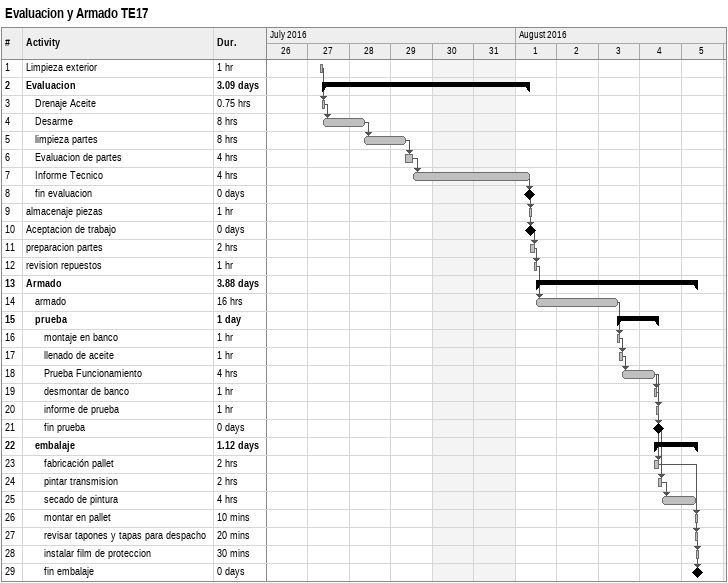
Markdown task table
Evaluacion y Armado TE17

| ID | Level | Task | Duration | Start | Finish | Predecessors |
|---|---|---|---|---|---|---|
| 1 | 1 | Limpieza exterior | 1h | 2016-07-27 | 2016-07-27 |  |
| 2 | 1 | **Evaluacion** | 3.09d | 2016-07-27 | 2016-08-01 |  |
| 3 | 2 | Drenaje Aceite | 0.75h | 2016-07-27 | 2016-07-27 | 1 |
| 4 | 2 | Desarme | 8h | 2016-07-27 | 2016-07-28 | 3 |
| 5 | 2 | limpieza partes | 8h | 2016-07-28 | 2016-07-29 | 4 |
| 6 | 2 | Evaluacion de partes | 4h | 2016-07-29 | 2016-07-29 | 5 |
| 7 | 2 | Informe Tecnico | 4h | 2016-07-29 | 2016-08-01 | 6 |
| 8 | 2 | fin evaluacion | 0d | 2016-08-01 | 2016-08-01 | 7 |
| 9 | 1 | almacenaje piezas | 1h | 2016-08-01 | 2016-08-01 | 8 |
| 10 | 1 | Aceptacion de trabajo | 0d | 2016-08-01 | 2016-08-01 | 9 |
| 11 | 1 | preparacion partes | 2h | 2016-08-01 | 2016-08-01 | 10 |
| 12 | 1 | revision repuestos | 1h | 2016-08-01 | 2016-08-01 | 11 |
| 13 | 1 | **Armado** | 3.88d | 2016-08-01 | 2016-08-05 |  |
| 14 | 2 | armado | 16h | 2016-08-01 | 2016-08-03 | 12 |
| 15 | 2 | **prueba** | 1d | 2016-08-03 | 2016-08-04 |  |
| 16 | 3 | montaje en banco | 1h | 2016-08-03 | 2016-08-03 | 14 |
| 17 | 3 | llenado de aceite | 1h | 2016-08-03 | 2016-08-03 | 16 |
| 18 | 3 | Prueba Funcionamiento | 4h | 2016-08-03 | 2016-08-04 | 17 |
| 19 | 3 | desmontar de banco | 1h | 2016-08-04 | 2016-08-04 | 18 |
| 20 | 3 | informe de prueba | 1h | 2016-08-04 | 2016-08-04 | 19 |
| 21 | 3 | fin prueba | 0d | 2016-08-04 | 2016-08-04 | 20 |
| 22 | 2 | **embalaje** | 1.12d | 2016-08-04 | 2016-08-05 |  |
| 23 | 3 | fabricación pallet | 2h | 2016-08-04 | 2016-08-04 | 18 |
| 24 | 3 | pintar transmision | 2h | 2016-08-04 | 2016-08-04 | 21 |
| 25 | 3 | secado de pintura | 4h | 2016-08-04 | 2016-08-05 | 24 |
| 26 | 3 | montar en pallet | 10min | 2016-08-05 | 2016-08-05 | 25, 23 |
| 27 | 3 | revisar tapones y tapas para despacho | 20min | 2016-08-05 | 2016-08-05 | 26 |
| 28 | 3 | instalar film de proteccion | 30min | 2016-08-05 | 2016-08-05 | 27 |
| 29 | 3 | fin embalaje | 0d | 2016-08-05 | 2016-08-05 | 28 |
